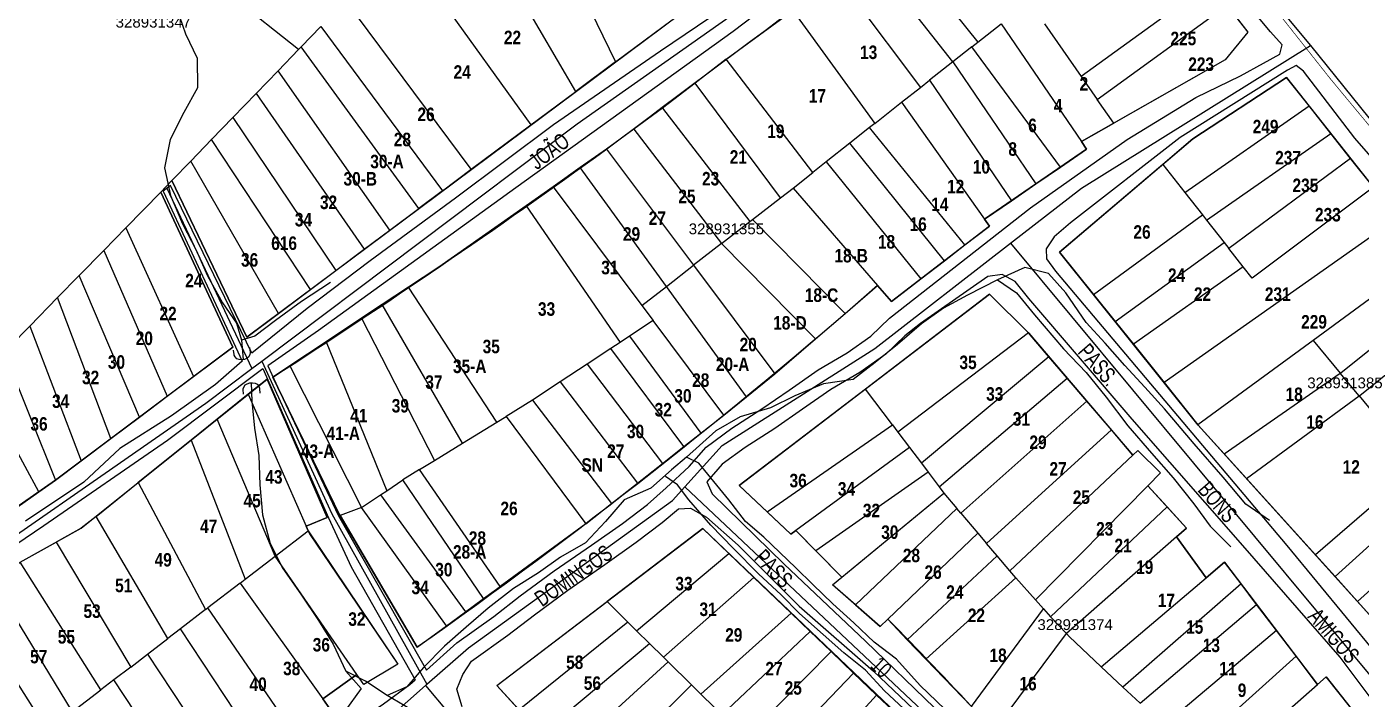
# Model space of a CAD drawing. Extents: x 206155 to 208014, y 4847439 to 4850017.
# Drawn here: x 207204 to 207451.5, y 4849368 to 4849492.7 of the extents above; entities that cross this region are included whole.
import ezdxf
from ezdxf.enums import TextEntityAlignment as Align

# ---------------------------------------------------------------- set-up
doc = ezdxf.new("R2010")
doc.units = 0
doc.header["$LTSCALE"] = 1.5
doc.header["$MEASUREMENT"] = 0
for name, color, linetype in [('CD-MALHA-LOTES', 40, 'CONTINUOUS'), ('CD_TXT_QUADRA', 7, 'CONTINUOUS'), ('HD-CURSO-INTER', 170, 'CONTINUOUS'), ('HD-VALAS-DRENOS', 170, 'CONTINUOUS'), ('LM-LIM-SETOR-FISCAL', 7, 'CONTINUOUS'), ('RU-QUADRAS', 6, 'CONTINUOUS'), ('SV-EIXO-RUA-N-PAV', 6, 'CONTINUOUS'), ('SV-PONTE-BUEIRO', 249, 'CONTINUOUS'), ('SV-RUA-NAO-PAV-S-GUIA-C-GUIA', 7, 'CONTINUOUS'), ('SV-TXT-RUA-N-PAV-S-GUIA-C-GUIA', 7, 'CONTINUOUS'), ('Th_NmrPort', 7, 'CONTINUOUS')]:
    doc.layers.add(name, color=color, linetype=linetype)
doc.styles.add('ARIAL', font='ARIAL.TTF')
doc.styles.get("Standard").update_dxf_attribs({"font": 'swisscbo.ttf'})
doc.linetypes.add('Limite', pattern='A,20,-3,[130,ltypeshp.shx,S=6.35,R=0,X=0,Y=0],-3,20', length=46)

# ---------------------------------------------------------------- blocks, each defined once
blk = doc.blocks.new('COD119', base_point=(207244.147261, 4849431.007731))
at = {"layer": 'SV-PONTE-BUEIRO'}
blk.add_lwpolyline([(207242.637261, 4849429.007731), (207242.637261, 4849429.841065), (207242.637261, 4849429.966065), (207242.763094, 4849430.299398), (207243.014761, 4849430.674398), (207243.392261, 4849430.882731), (207243.895594, 4849431.007731), (207244.398927, 4849431.007731), (207244.902261, 4849430.882731), (207245.279761, 4849430.674398), (207245.531427, 4849430.299398), (207245.657261, 4849429.966065), (207245.657261, 4849429.841065), (207245.657261, 4849429.007731)], dxfattribs=at)

msp = doc.modelspace()

# ---------------------------------------------------------------- linework, layer by layer
at = {"layer": 'CD-MALHA-LOTES', "linetype": 'Continuous'}
for p, q in [((207305.81, 4849480.74), (207288.29, 4849510.84)), ((207301.03, 4849511.24), (207313.21, 4849486.23)), ((207364.76, 4849509.47), (207380.36, 4849489.88)), ((207254.43, 4849488.5), (207229.21, 4849508.52)), ((207375.73, 4849486.22), (207360.15, 4849506.08)), ((207277.09, 4849502.93), (207297.48, 4849474.56)), ((207354.45, 4849501.9), (207369.73, 4849481.49)), ((207423.42, 4849500.77), (207399.54, 4849483.52)), ((207286.46, 4849466.32), (207263.17, 4849497.53)), ((207402.54, 4849479.24), (207426.59, 4849496.68)), ((207426.59, 4849496.68), (207430.43, 4849491.74)), ((207333.74, 4849486.7), (207346.06, 4849495.74)), ((207346.06, 4849495.74), (207361.28, 4849474.81)), ((207254.92, 4849489), (207258.56, 4849492.76)), ((207258.56, 4849492.76), (207281.1, 4849462.3)), ((207313.21, 4849486.23), (207323.69, 4849494)), ((207380.36, 4849489.88), (207384.71, 4849493.29)), ((207384.71, 4849493.29), (207399.6, 4849471.44)), ((207392.72, 4849493.27), (207399.54, 4849483.52)), ((207430.43, 4849491.74), (207426.28, 4849486.6)), ((207379.29, 4849489.03), (207380.36, 4849489.88)), ((207250.63, 4849484.57), (207254.43, 4849488.5)), ((207254.92, 4849489), (207254.43, 4849488.5)), ((207276.71, 4849459.02), (207254.92, 4849489)), ((207379.29, 4849489.03), (207375.73, 4849486.22)), ((207395.73, 4849466.72), (207379.29, 4849489.03)), ((207250.63, 4849484.57), (207246.55, 4849480.35)), ((207271.35, 4849455.01), (207250.63, 4849484.57)), ((207313.21, 4849486.23), (207305.81, 4849480.74)), ((207333.74, 4849486.7), (207327.94, 4849482.24)), ((207349.79, 4849465.69), (207333.74, 4849486.7)), ((207375.73, 4849486.22), (207371.44, 4849482.84)), ((207375.73, 4849486.22), (207391.17, 4849463.59)), ((207426.28, 4849486.6), (207405.61, 4849474.86)), ((207327.94, 4849482.24), (207321.94, 4849477.62)), ((207343.82, 4849461.02), (207327.94, 4849482.24)), ((207369.73, 4849481.49), (207371.44, 4849482.84)), ((207371.44, 4849482.84), (207386.6, 4849460.45)), ((207399.54, 4849483.52), (207402.54, 4849479.24)), ((207437.65, 4849483.29), (207420.27, 4849471.94)), ((207441.8, 4849478.05), (207437.65, 4849483.29)), ((207246.55, 4849480.35), (207242.26, 4849475.91)), ((207246.55, 4849480.35), (207266.61, 4849451.46)), ((207297.48, 4849474.56), (207305.81, 4849480.74)), ((207366.26, 4849478.76), (207369.73, 4849481.49)), ((207321.94, 4849477.62), (207316.61, 4849473.73)), ((207321.94, 4849477.62), (207338.08, 4849456.61)), ((207361.28, 4849474.81), (207366.26, 4849478.76)), ((207366.26, 4849478.76), (207381.63, 4849457.05)), ((207405.61, 4849474.86), (207402.54, 4849479.24)), ((207418.8, 4849462.01), (207441.8, 4849478.05)), ((207445.84, 4849472.94), (207441.8, 4849478.05)), ((207242.26, 4849475.91), (207238.29, 4849471.81)), ((207242.26, 4849475.91), (207261.32, 4849447.5)), ((207286.46, 4849466.32), (207297.48, 4849474.56)), ((207361.28, 4849474.81), (207360.31, 4849474.04)), ((207399.6, 4849471.44), (207405.61, 4849474.86)), ((207316.61, 4849473.73), (207311.54, 4849470.03)), ((207316.61, 4849473.73), (207332.88, 4849452.55)), ((207360.31, 4849474.04), (207356.66, 4849471.14)), ((207378, 4849452.26), (207360.31, 4849474.04)), ((207420.27, 4849471.94), (207414.72, 4849467.21)), ((207422.82, 4849456.89), (207445.84, 4849472.94)), ((207449.52, 4849468.31), (207445.84, 4849472.94)), ((207238.29, 4849471.81), (207234.44, 4849467.83)), ((207256.62, 4849443.99), (207238.29, 4849471.81)), ((207311.54, 4849470.03), (207306.67, 4849466.6)), ((207311.54, 4849470.03), (207327.67, 4849448.5)), ((207356.66, 4849471.14), (207352.28, 4849467.67)), ((207374.22, 4849449.34), (207356.66, 4849471.14)), ((207395.73, 4849466.72), (207400.56, 4849470.03)), ((207400.56, 4849470.03), (207399.6, 4849471.44)), ((207234.44, 4849467.83), (207230.95, 4849464.22)), ((207250.7, 4849439.56), (207234.44, 4849467.83)), ((207352.28, 4849467.67), (207349.79, 4849465.69)), ((207352.28, 4849467.67), (207369.84, 4849445.96)), ((207414.72, 4849467.21), (207395.54, 4849450.9)), ((207414.72, 4849467.21), (207418.8, 4849462.01)), ((207449.52, 4849468.31), (207426.94, 4849451.63)), ((207453.73, 4849462.99), (207449.52, 4849468.31)), ((207281.1, 4849462.3), (207286.46, 4849466.32)), ((207306.67, 4849466.6), (207301.65, 4849463.07)), ((207322.63, 4849444.57), (207306.67, 4849466.6)), ((207346.14, 4849462.8), (207349.79, 4849465.69)), ((207391.17, 4849463.59), (207395.73, 4849466.72)), ((207228.86, 4849462.08), (207222.38, 4849455.45)), ((207228.86, 4849462.08), (207230.95, 4849464.22)), ((207230.95, 4849464.22), (207244.84, 4849435.17)), ((207281.1, 4849462.3), (207276.71, 4849459.02)), ((207301.65, 4849463.07), (207296.62, 4849459.53)), ((207301.65, 4849463.07), (207318.1, 4849441.03)), ((207343.82, 4849461.02), (207346.14, 4849462.8)), ((207346.14, 4849462.8), (207361.81, 4849444.73)), ((207386.6, 4849460.45), (207391.17, 4849463.59)), ((207453.73, 4849462.99), (207431.28, 4849446.09)), ((207338.57, 4849456.99), (207343.82, 4849461.02)), ((207381.63, 4849457.05), (207386.6, 4849460.45)), ((207418.8, 4849462.01), (207422.07, 4849457.84)), ((207271.35, 4849455.01), (207276.71, 4849459.02)), ((207296.62, 4849459.53), (207280.43, 4849448.16)), ((207296.62, 4849459.53), (207314.07, 4849434.2)), ((207401.81, 4849443.08), (207422.07, 4849457.84)), ((207458.23, 4849457.3), (207414.94, 4849426.73)), ((207422.07, 4849457.84), (207422.82, 4849456.89)), ((207222.38, 4849455.45), (207218.29, 4849451.26)), ((207222.38, 4849455.45), (207234.95, 4849427.85)), ((207266.61, 4849451.46), (207271.35, 4849455.01)), ((207332.88, 4849452.55), (207338.08, 4849456.61)), ((207338.08, 4849456.61), (207338.57, 4849456.99)), ((207338.57, 4849456.99), (207355.76, 4849439.54)), ((207378, 4849452.26), (207382.54, 4849455.76)), ((207382.54, 4849455.76), (207381.63, 4849457.05)), ((207422.82, 4849456.89), (207426.06, 4849452.74)), ((207332.88, 4849452.55), (207327.67, 4849448.5)), ((207332.88, 4849452.55), (207350.3, 4849434.85)), ((207374.22, 4849449.34), (207378, 4849452.26)), ((207405.85, 4849438.06), (207426.06, 4849452.74)), ((207426.06, 4849452.74), (207426.94, 4849451.63)), ((207218.29, 4849451.26), (207213.71, 4849446.58)), ((207218.29, 4849451.26), (207230.07, 4849424.2)), ((207261.32, 4849447.5), (207266.61, 4849451.46)), ((207395.54, 4849450.9), (207401.81, 4849443.08)), ((207429.6, 4849448.23), (207426.94, 4849451.63)), ((207463.86, 4849450.19), (207442.55, 4849434.54)), ((207256.62, 4849443.99), (207261.32, 4849447.5)), ((207280.43, 4849448.16), (207274.84, 4849444.44)), ((207322.63, 4849444.57), (207327.67, 4849448.5)), ((207327.67, 4849448.5), (207342.74, 4849428.37)), ((207369.84, 4849445.96), (207374.22, 4849449.34)), ((207429.6, 4849448.23), (207409.23, 4849433.84)), ((207431.28, 4849446.09), (207429.6, 4849448.23)), ((207213.71, 4849446.58), (207209.74, 4849442.52)), ((207224.92, 4849420.34), (207213.71, 4849446.58)), ((207355.76, 4849439.54), (207361.81, 4849444.73)), ((207361.81, 4849444.73), (207364.39, 4849441.76)), ((207364.39, 4849441.76), (207369.84, 4849445.96)), ((207447.75, 4849428.62), (207468.06, 4849444.89)), ((207209.74, 4849442.52), (207204.57, 4849437.22)), ((207219.59, 4849416.34), (207209.74, 4849442.52)), ((207250.7, 4849439.56), (207256.62, 4849443.99)), ((207274.84, 4849444.44), (207269.95, 4849441.2)), ((207291.19, 4849419.39), (207274.84, 4849444.44)), ((207318.1, 4849441.03), (207322.63, 4849444.57)), ((207337.46, 4849424.08), (207322.63, 4849444.57)), ((207382.57, 4849443.15), (207359.53, 4849425.54)), ((207389.77, 4849435.96), (207382.57, 4849443.15)), ((207401.81, 4849443.08), (207405.85, 4849438.06)), ((207269.95, 4849441.2), (207266.11, 4849438.66)), ((207284.82, 4849415.48), (207269.95, 4849441.2)), ((207318.1, 4849441.03), (207320.19, 4849438.24)), ((207451.2, 4849424.36), (207472.61, 4849441.52)), ((207244.84, 4849435.17), (207250.7, 4849439.56)), ((207266.11, 4849438.66), (207259.56, 4849434.32)), ((207266.11, 4849438.66), (207279.64, 4849412.3)), ((207320.19, 4849438.24), (207315.82, 4849435.35)), ((207333.28, 4849420.7), (207320.19, 4849438.24)), ((207350.3, 4849434.85), (207355.76, 4849439.54)), ((207405.85, 4849438.06), (207409.23, 4849433.84)), ((207200.93, 4849433.5), (207204.57, 4849437.22)), ((207204.57, 4849437.22), (207214.09, 4849412.21)), ((207315.82, 4849435.35), (207314.07, 4849434.2)), ((207315.82, 4849435.35), (207329.05, 4849417.37)), ((207342.74, 4849428.37), (207350.3, 4849434.85)), ((207389.77, 4849435.96), (207365.57, 4849417.54)), ((207393.56, 4849431.52), (207389.77, 4849435.96)), ((207199.86, 4849432.41), (207209.32, 4849408.64)), ((207259.56, 4849434.32), (207252.8, 4849429.84)), ((207259.56, 4849434.32), (207270.77, 4849406.68)), ((207312.31, 4849433.04), (207307.94, 4849430.15)), ((207314.07, 4849434.2), (207312.31, 4849433.04)), ((207325.85, 4849414.86), (207312.31, 4849433.04)), ((207409.23, 4849433.84), (207414.94, 4849426.73)), ((207442.55, 4849434.54), (207421.21, 4849418.92)), ((207442.55, 4849434.54), (207447.58, 4849428.48)), ((207252.8, 4849429.84), (207249.68, 4849427.77)), ((207252.8, 4849429.84), (207266.08, 4849403.59)), ((207307.94, 4849430.15), (207302.95, 4849426.85)), ((207307.94, 4849430.15), (207321.92, 4849411.76)), ((207393.56, 4849431.52), (207369.93, 4849411.77)), ((207396.97, 4849427.54), (207393.56, 4849431.52)), ((207206.26, 4849406.48), (207194.45, 4849428.14)), ((207230.07, 4849424.2), (207234.95, 4849427.85)), ((207248.63, 4849427.4), (207245.1, 4849424.57)), ((207259.71, 4849401.73), (207248.63, 4849427.4)), ((207249.68, 4849427.77), (207261.97, 4849402.35)), ((207337.46, 4849424.08), (207342.74, 4849428.37)), ((207373.24, 4849407.38), (207396.97, 4849427.54)), ((207400.6, 4849423.29), (207396.97, 4849427.54)), ((207426.08, 4849413.52), (207447.58, 4849428.48)), ((207447.58, 4849428.48), (207447.75, 4849428.62)), ((207451.07, 4849424.26), (207447.58, 4849428.48)), ((207302.95, 4849426.85), (207297.8, 4849423.47)), ((207302.95, 4849426.85), (207317.28, 4849408.11)), ((207359.53, 4849425.54), (207336.14, 4849407.65)), ((207364.54, 4849418.91), (207359.53, 4849425.54)), ((207414.94, 4849426.73), (207421.21, 4849418.92)), ((207224.92, 4849420.34), (207230.07, 4849424.2)), ((207245.1, 4849424.57), (207239.34, 4849419.94)), ((207245.1, 4849424.57), (207255.82, 4849400.12)), ((207297.8, 4849423.47), (207292.9, 4849420.44)), ((207297.8, 4849423.47), (207312.48, 4849404.33)), ((207333.28, 4849420.7), (207337.46, 4849424.08)), ((207400.6, 4849423.29), (207377.25, 4849402.51)), ((207405.16, 4849417.95), (207400.6, 4849423.29)), ((207430.22, 4849408.94), (207451.07, 4849424.26)), ((207451.07, 4849424.26), (207451.2, 4849424.36)), ((207451.07, 4849424.26), (207456.28, 4849417.98)), ((207219.59, 4849416.34), (207224.92, 4849420.34)), ((207239.34, 4849419.94), (207234.48, 4849416.04)), ((207250.09, 4849394.55), (207239.34, 4849419.94)), ((207291.19, 4849419.39), (207292.9, 4849420.44)), ((207292.9, 4849420.44), (207307.68, 4849400.55)), ((207329.05, 4849417.37), (207333.28, 4849420.7)), ((207284.82, 4849415.48), (207291.19, 4849419.39)), ((207341.29, 4849402.78), (207364.54, 4849418.91)), ((207364.54, 4849418.91), (207365.57, 4849417.54)), ((207365.57, 4849417.54), (207367.74, 4849414.67)), ((207382.01, 4849396.9), (207405.16, 4849417.95)), ((207409.14, 4849413.3), (207405.16, 4849417.95)), ((207421.21, 4849418.92), (207426.08, 4849413.52)), ((207214.09, 4849412.21), (207219.59, 4849416.34)), ((207234.48, 4849416.04), (207224.7, 4849408.2)), ((207234.48, 4849416.04), (207244.5, 4849390.26)), ((207279.64, 4849412.3), (207284.82, 4849415.48)), ((207325.85, 4849414.86), (207329.05, 4849417.37)), ((207321.92, 4849411.76), (207325.85, 4849414.86)), ((207367.74, 4849414.67), (207346.66, 4849399.3)), ((207367.74, 4849414.67), (207369.93, 4849411.77)), ((207386.34, 4849391.8), (207409.14, 4849413.3)), ((207410.06, 4849414.17), (207409.14, 4849413.3)), ((207414.25, 4849409.99), (207410.06, 4849414.17)), ((207426.08, 4849413.52), (207430.22, 4849408.94)), ((207209.32, 4849408.64), (207214.09, 4849412.21)), ((207276.85, 4849410.59), (207273.78, 4849408.69)), ((207276.85, 4849410.59), (207279.64, 4849412.3)), ((207291.78, 4849388.9), (207276.85, 4849410.59)), ((207317.28, 4849408.11), (207321.92, 4849411.76)), ((207371.16, 4849410.14), (207350.37, 4849395.53)), ((207369.93, 4849411.77), (207371.16, 4849410.14)), ((207371.16, 4849410.14), (207373.24, 4849407.38)), ((207461.93, 4849411.16), (207442.99, 4849394.8)), ((207206.26, 4849406.48), (207209.32, 4849408.64)), ((207216.87, 4849401.92), (207224.7, 4849408.2)), ((207224.7, 4849408.2), (207237.18, 4849384.63)), ((207270.77, 4849406.68), (207273.78, 4849408.69)), ((207288.74, 4849386.68), (207273.78, 4849408.69)), ((207312.48, 4849404.33), (207317.28, 4849408.11)), ((207336.14, 4849407.65), (207341.29, 4849402.78)), ((207411.9, 4849407.61), (207391.05, 4849386.47)), ((207411.9, 4849407.61), (207414.25, 4849409.99)), ((207415.51, 4849403.67), (207411.9, 4849407.61)), ((207430.22, 4849408.94), (207442.99, 4849394.8)), ((207202.21, 4849403.64), (207206.26, 4849406.48)), ((207266.08, 4849403.59), (207269.64, 4849405.93)), ((207269.64, 4849405.93), (207270.77, 4849406.68)), ((207269.64, 4849405.93), (207285.36, 4849384.2)), ((207355.16, 4849390.67), (207374.09, 4849406.26)), ((207373.24, 4849407.38), (207374.09, 4849406.26)), ((207374.09, 4849406.26), (207376.52, 4849403.38)), ((207446.63, 4849390.77), (207465.04, 4849407.42)), ((207266.08, 4849403.59), (207262.11, 4849402.11)), ((207281.88, 4849381.65), (207266.08, 4849403.59)), ((207307.68, 4849400.55), (207312.48, 4849404.33)), ((207341.29, 4849402.78), (207345.7, 4849398.6)), ((207376.52, 4849403.38), (207357.68, 4849385.52)), ((207377.25, 4849402.51), (207376.52, 4849403.38)), ((207393.85, 4849383.3), (207415.51, 4849403.67)), ((207419.1, 4849399.77), (207415.51, 4849403.67)), ((207216.87, 4849401.92), (207214.12, 4849399.71)), ((207230.17, 4849379.26), (207216.87, 4849401.92)), ((207255.82, 4849400.12), (207259.71, 4849401.73)), ((207261.97, 4849402.35), (207262.11, 4849402.11)), ((207262.11, 4849402.11), (207276.41, 4849377.65)), ((207307.68, 4849400.55), (207291.78, 4849388.9)), ((207377.25, 4849402.51), (207380.41, 4849398.79)), ((207450.79, 4849386.17), (207469.08, 4849402.55)), ((207214.12, 4849399.71), (207209.46, 4849397.13)), ((207250.09, 4849394.55), (207256.21, 4849399.25)), ((207256.21, 4849399.25), (207255.82, 4849400.12)), ((207256.21, 4849399.25), (207272.81, 4849374.54)), ((207329.37, 4849399.69), (207311.62, 4849386.16)), ((207334.21, 4849395.04), (207329.37, 4849399.69)), ((207345.7, 4849398.6), (207346.66, 4849399.3)), ((207346.66, 4849399.3), (207350.37, 4849395.53)), ((207363.72, 4849382.89), (207380.41, 4849398.79)), ((207380.41, 4849398.79), (207382.01, 4849396.9)), ((207417.25, 4849398.14), (207396.82, 4849380.19)), ((207417.25, 4849398.14), (207419.1, 4849399.77)), ((207422.72, 4849390.52), (207417.25, 4849398.14)), ((207202.82, 4849393.45), (207209.46, 4849397.13)), ((207209.46, 4849397.13), (207223.31, 4849373.99)), ((207350.37, 4849395.53), (207355.16, 4849390.67)), ((207383.96, 4849394.6), (207382.01, 4849396.9)), ((207217.77, 4849369.74), (207202.82, 4849393.45)), ((207244.5, 4849390.26), (207250.09, 4849394.55)), ((207265.24, 4849372.61), (207250.09, 4849394.55)), ((207317.12, 4849380.73), (207334.21, 4849395.04)), ((207338.84, 4849390.6), (207334.21, 4849395.04)), ((207367.28, 4849379.05), (207383.96, 4849394.6)), ((207386.34, 4849391.8), (207383.96, 4849394.6)), ((207426.14, 4849393.41), (207422.72, 4849390.52)), ((207429.19, 4849389.4), (207426.14, 4849393.41)), ((207442.99, 4849394.8), (207446.63, 4849390.77)), ((207243.58, 4849389.56), (207244.5, 4849390.26)), ((207338.84, 4849390.6), (207322.12, 4849375.79)), ((207345.76, 4849383.95), (207338.84, 4849390.6)), ((207353.41, 4849389.23), (207355.16, 4849390.67)), ((207370.75, 4849375.46), (207387.44, 4849390.55)), ((207387.44, 4849390.55), (207386.34, 4849391.8)), ((207391.05, 4849386.47), (207387.44, 4849390.55)), ((207403.23, 4849374.02), (207422.72, 4849390.52)), ((207446.63, 4849390.77), (207450.79, 4849386.17)), ((207197.83, 4849389.71), (207212.45, 4849365.66)), ((207243.58, 4849389.56), (207237.62, 4849384.98)), ((207243.58, 4849389.56), (207258.92, 4849368.06)), ((207288.74, 4849386.68), (207291.78, 4849388.9)), ((207357.68, 4849385.52), (207353.41, 4849389.23)), ((207429.19, 4849389.4), (207407.28, 4849370.26)), ((207432.09, 4849385.6), (207429.19, 4849389.4)), ((207192.79, 4849385.93), (207209.46, 4849359.64)), ((207285.36, 4849384.2), (207288.74, 4849386.68)), ((207291.19, 4849370.59), (207311.62, 4849386.16)), ((207311.62, 4849386.16), (207315.5, 4849382.32)), ((207357.68, 4849385.52), (207362.29, 4849381.52)), ((207391.05, 4849386.47), (207392.55, 4849384.77)), ((207410.49, 4849367.28), (207432.09, 4849385.6)), ((207435.78, 4849380.75), (207432.09, 4849385.6)), ((207450.79, 4849386.17), (207454.77, 4849381.76)), ((207237.18, 4849384.63), (207232.53, 4849381.07)), ((207237.18, 4849384.63), (207237.62, 4849384.98)), ((207253.79, 4849361.42), (207237.62, 4849384.98)), ((207281.88, 4849381.65), (207285.36, 4849384.2)), ((207329.04, 4849368.96), (207345.76, 4849383.95)), ((207345.76, 4849383.95), (207349.27, 4849380.58)), ((207362.29, 4849381.52), (207363.72, 4849382.89)), ((207363.72, 4849382.89), (207367.28, 4849379.05)), ((207379.22, 4849366.69), (207392.55, 4849384.77)), ((207392.55, 4849384.77), (207393.85, 4849383.3)), ((207393.85, 4849383.3), (207396.82, 4849380.19)), ((207232.53, 4849381.07), (207230.17, 4849379.26)), ((207248.24, 4849357.26), (207232.53, 4849381.07)), ((207276.41, 4849377.65), (207281.88, 4849381.65)), ((207315.5, 4849382.32), (207295.34, 4849366.03)), ((207315.5, 4849382.32), (207317.12, 4849380.73)), ((207319.51, 4849378.36), (207317.12, 4849380.73)), ((207349.27, 4849380.58), (207332.94, 4849365.11)), ((207353.16, 4849376.84), (207349.27, 4849380.58)), ((207435.78, 4849380.75), (207414.95, 4849363.21)), ((207439.41, 4849375.98), (207435.78, 4849380.75)), ((207226.42, 4849376.38), (207230.17, 4849379.26)), ((207299.39, 4849361.57), (207319.51, 4849378.36)), ((207319.51, 4849378.36), (207322.12, 4849375.79)), ((207367.28, 4849379.05), (207370.75, 4849375.46)), ((207383.37, 4849362.18), (207396.82, 4849380.19)), ((207396.82, 4849380.19), (207397.31, 4849379.67)), ((207397.31, 4849379.67), (207403.23, 4849374.02)), ((207223.31, 4849373.99), (207226.42, 4849376.38)), ((207226.42, 4849376.38), (207242.08, 4849352.64)), ((207322.12, 4849375.79), (207322.98, 4849374.94)), ((207353.16, 4849376.84), (207337.3, 4849360.81)), ((207357.32, 4849372.85), (207353.16, 4849376.84)), ((207370.75, 4849375.46), (207379.22, 4849366.69)), ((207420.08, 4849358.63), (207439.41, 4849375.98)), ((207443.4, 4849370.75), (207439.41, 4849375.98)), ((207223.31, 4849373.99), (207220.19, 4849371.59)), ((207272.81, 4849374.54), (207266.51, 4849370.77)), ((207322.98, 4849374.94), (207303.43, 4849357.12)), ((207327.29, 4849370.69), (207322.98, 4849374.94)), ((207407.28, 4849370.26), (207403.23, 4849374.02)), ((207220.19, 4849371.59), (207217.77, 4849369.74)), ((207235.81, 4849347.97), (207220.19, 4849371.59)), ((207258.92, 4849368.06), (207265.24, 4849372.61)), ((207266.51, 4849370.77), (207265.24, 4849372.61)), ((207295.34, 4849366.03), (207291.19, 4849370.59)), ((207308.24, 4849351.83), (207327.29, 4849370.69)), ((207327.29, 4849370.69), (207329.04, 4849368.96)), ((207357.32, 4849372.85), (207341.66, 4849356.5)), ((207361.6, 4849368.79), (207357.32, 4849372.85)), ((207424.77, 4849354.43), (207443.4, 4849370.75)), ((207444.99, 4849372.15), (207443.4, 4849370.75)), ((207449.55, 4849366.39), (207444.99, 4849372.15)), ((207212.45, 4849365.66), (207217.77, 4849369.74)), ((207260.22, 4849366.24), (207258.92, 4849368.06)), ((207331.47, 4849366.56), (207329.04, 4849368.96)), ((207361.6, 4849368.79), (207346.27, 4849352.05)), ((207366.53, 4849364.11), (207361.6, 4849368.79)), ((207407.28, 4849370.26), (207410.49, 4849367.28))]:
    msp.add_line(p, q, dxfattribs=at)
at = {"layer": 'CD-MALHA-LOTES', "linetype": 'Continuous', "flags": 128}
msp.add_lwpolyline([(207234.95, 4849427.85), (207242.25, 4849433.33), (207228.86, 4849462.08)], dxfattribs=at)
at = {"layer": 'CD-MALHA-LOTES', "linetype": 'Continuous'}
for p in [(207375.73, 4849486.22), (207327.94, 4849482.24), (207321.94, 4849477.62), (207238.29, 4849471.81), (207238.29, 4849471.81), (207422.07, 4849457.84), (207280.43, 4849448.16), (207280.43, 4849448.16), (207256.62, 4849443.99), (207389.77, 4849435.96), (207447.58, 4849428.48), (207297.8, 4849423.47), (207224.7, 4849408.2), (207386.34, 4849391.8), (207237.18, 4849384.63), (207392.55, 4849384.77)]:
    msp.add_point(p, dxfattribs=at)
at = {"layer": 'HD-CURSO-INTER', "flags": 128}
for points in [[(207231.79, 4849496.21), (207233.45, 4849491.44), (207235.63, 4849486.88), (207235.71, 4849481.41), (207233.16, 4849476.82), (207230.62, 4849471.82), (207229.55, 4849466.56), (207230.66, 4849461.45), (207232.89, 4849456.19), (207235.42, 4849451.3), (207237.53, 4849446.54), (207240.31, 4849441.51), (207242.9, 4849437.77), (207243.84, 4849434.63), (207244.15, 4849431.01)], [(207245.62, 4849426.69), (207245.74, 4849423.32), (207246.28, 4849418.28), (207247.03, 4849413.23), (207247.27, 4849407.79), (207247.73, 4849402.24), (207249.16, 4849396.88), (207251.49, 4849392.29), (207254.97, 4849387.34), (207258.1, 4849382.63), (207260.85, 4849378.22), (207263.18, 4849373.24), (207266.02, 4849370.03), (207262.98, 4849365.79)]]:
    msp.add_lwpolyline(points, dxfattribs=at)
at = {"layer": 'HD-VALAS-DRENOS', "flags": 128}
for points in [[(207434.48, 4849401.17), (207430.07, 4849404.21), (207425.89, 4849409.19), (207420.51, 4849415.38), (207415, 4849421.84), (207411.37, 4849425.89), (207407.65, 4849429.9), (207404, 4849434.08), (207400.47, 4849437.88), (207396.7, 4849443.37), (207393.47, 4849447), (207389.11, 4849448.07), (207384.05, 4849445.82), (207378.49, 4849442.95), (207374.03, 4849440.55), (207369.95, 4849437.61), (207365.5, 4849433.82), (207361.35, 4849430.47), (207357.29, 4849427.31), (207351.75, 4849426.53), (207346.44, 4849424.28), (207341.95, 4849422.04), (207336.33, 4849420.36), (207331.83, 4849417.81), (207326.38, 4849412.92), (207323.57, 4849410.55), (207319.77, 4849407.16), (207314.78, 4849405.02), (207311.36, 4849401), (207307.66, 4849397.04), (207303.02, 4849394.34), (207298.89, 4849391.47), (207294.26, 4849388.55), (207289.58, 4849384.91), (207285.5, 4849381.39), (207281.5, 4849377.85), (207277.62, 4849373.91), (207274.52, 4849370.3), (207270.83, 4849368.71)], [(207260.33, 4849445.33), (207254.98, 4849441.75), (207250.13, 4849438.24), (207246.32, 4849435.35), (207243.84, 4849434.63)], [(207384.05, 4849445.82), (207387.55, 4849443.37), (207390.91, 4849439.33), (207396.29, 4849433.01), (207400.48, 4849428.61), (207404.21, 4849424.01), (207408.22, 4849418.71), (207412.57, 4849413.63), (207416.63, 4849409.1), (207420.46, 4849404.25), (207423.46, 4849400.14), (207427.28, 4849396.29)], [(207380.84, 4849359.88), (207375.82, 4849364.68), (207369.72, 4849370.57), (207365.29, 4849375.43), (207361.17, 4849378.58), (207357.42, 4849382.19), (207353.47, 4849385.69), (207349.8, 4849389.3), (207346.61, 4849392.37), (207340.72, 4849398.04), (207337.3, 4849401), (207334.23, 4849404.98), (207328.67, 4849411.78), (207326.38, 4849412.92)], [(207378.55, 4849353.26), (207375.37, 4849358.09), (207371.32, 4849361.57), (207367.55, 4849365.4), (207363.05, 4849369.55), (207359.57, 4849373.38), (207355.53, 4849376.61), (207351.71, 4849379.99), (207347.31, 4849383.91), (207343.89, 4849387.38), (207339.7, 4849391.24), (207335.07, 4849395.98), (207330.88, 4849400.28), (207326.8, 4849405.02), (207324.71, 4849407.77), (207322.45, 4849409.35)], [(207280.68, 4849361.35), (207276.12, 4849365.6), (207270.83, 4849368.71), (207266.83, 4849371.38), (207263.18, 4849373.24)]]:
    msp.add_lwpolyline(points, dxfattribs=at)
at = {"layer": 'LM-LIM-SETOR-FISCAL', "linetype": 'Limite', "ltscale": 0.1, "const_width": 0.13, "flags": 128}
msp.add_lwpolyline([(207693.53, 4847579.56), (207661.03, 4847549.31), (207612.7, 4847504.12), (207608.58, 4847500.27), (207585.3, 4847478.55), (207576.34, 4847469.74), (207571.87, 4847465.34), (207556.36, 4847486.66), (207540.14, 4847507.78), (207531.85, 4847519.47), (207511.91, 4847545.61), (207506.17, 4847553.18), (207498.88, 4847562.81), (207463.75, 4847610.71), (207457.67, 4847619.01), (207440.44, 4847642.51), (207431.06, 4847656.73), (207427.79, 4847661.69), (207410.24, 4847685.38), (207400.06, 4847698.96), (207390.62, 4847713.26), (207368.81, 4847743.14), (207367.63, 4847745.51), (207365.1, 4847750.55), (207350.49, 4847771.92), (207340.01, 4847785.42), (207333.8, 4847793.43), (207328.91, 4847799.72), (207315.6, 4847819.35), (207310.76, 4847826.26), (207285.87, 4847860.83), (207260.72, 4847896.98), (207248.23, 4847915.4), (207242.67, 4847921.29), (207202.51, 4847892.47), (207193.03, 4847885.67), (207186.34, 4847883.83), (207169.47, 4847906.92), (207159.13, 4847921.36), (207145.03, 4847940.16), (207134.22, 4847955.66), (207130.37, 4847960.22), (207126.09, 4847965.9), (207111.59, 4847986.15), (207100.06, 4848001.48), (207090.77, 4848014.03), (207087.01, 4848019.05), (207075.04, 4848034.33), (207069.37, 4848045.04), (207069.26, 4848049.8), (207069.11, 4848053.33), (207066.5, 4848058.01), (207060.87, 4848065.4), (207031.95, 4848105.77), (207020.41, 4848120.82), (207005.92, 4848142.54), (206995.35, 4848155.22), (206982.67, 4848172.12), (206959.42, 4848202.77), (206955.58, 4848209.27), (206948.97, 4848217), (206956.28, 4848221.98), (206974.04, 4848236.91), (207015.88, 4848269.11), (207005.71, 4848281.99), (206987.16, 4848307.84), (206966.87, 4848336.83), (206960.49, 4848346.74), (207051.18, 4848413.73), (207093.59, 4848446.09), (207106.7, 4848455.88), (207140.72, 4848483.45), (207169.66, 4848504.88), (207261.26, 4848571.24), (207250.42, 4848586.92), (207233.64, 4848611.27), (207214.13, 4848640.25), (207199.66, 4848661.86), (207162.16, 4848719.72), (207148.67, 4848740.27), (207138.58, 4848756.16), (207114.21, 4848785.08), (207108.98, 4848791.97), (207099.68, 4848804.07), (207089.04, 4848833.89), (207075.28, 4848852.41), (207054.15, 4848879.42), (207034.07, 4848905.39), (207008.79, 4848936.89), (207002.49, 4848944.75), (206978.67, 4848976.02), (206968.98, 4848989.87), (206958.44, 4849004.76), (206966.26, 4849011.39), (206981.71, 4849023.09), (207002.58, 4849038.25), (207026.18, 4849059.14), (207039.09, 4849069.24), (207048.4, 4849077.1), (207033.93, 4849094.44), (207025.31, 4849104.91), (207019.34, 4849111.98), (206955.53, 4849187.19), (206739.99, 4849438.83), (206628.48, 4849357.79), (206159.3, 4849769.3), (206177.89, 4849842.97), (206311.32, 4849828.25), (206318.97, 4849888.04), (206376.86, 4849879.93), (206422.43, 4850015.06), (206474.48, 4850006.62), (206492.19, 4850011.1), (206819.81, 4849985.62), (206867.89, 4849970.66), (206761.86, 4849758.64), (206955.52, 4849737.17), (206981.38, 4849733.58), (207038.29, 4849725.23), (207070.29, 4849722.03), (207093.76, 4849719.89), (207136.42, 4849713.49), (207187.69, 4849706.67), (207206.03, 4849702.71), (207217.82, 4849703), (207238.05, 4849700.95), (207257.69, 4849697.98), (207277.63, 4849691.43), (207298.76, 4849680.12), (207307.69, 4849672.68), (207325.58, 4849647.34), (207339.6, 4849627.48), (207365.17, 4849591.27), (207375.36, 4849576.96), (207394.56, 4849549.23), (207402.02, 4849538.56), (207409.91, 4849527.9), (207417.58, 4849518.68), (207445.75, 4849483.09), (207461.51, 4849464.09), (207489.49, 4849426.56), (207512.94, 4849401.39), (207520.93, 4849386.71), (207524.83, 4849382.69), (207529.48, 4849377.88), (207540.69, 4849361.49), (207560.95, 4849335.89), (207577.23, 4849307.07), (207583.74, 4849297.42), (207628.15, 4849239.89), (207643.22, 4849219.05), (207658.02, 4849201.49), (207693.22, 4849158.83), (207705.61, 4849141.39), (207712.86, 4849133.84), (207725.65, 4849112.01), (207736.66, 4849084.67), (207739.33, 4849078.11), (207747.93, 4849059.71), (207757.22, 4849040.43), (207775.14, 4849006.28), (207791.99, 4848977.54), (207792.78, 4848975.77), (207795.96, 4848968.62), (207802.2, 4848960.18), (207825.03, 4848930.31), (207842.53, 4848910.15), (207856.41, 4848891.07), (207858.75, 4848886.94), (207866.81, 4848872.74), (207869.94, 4848867.11), (207871.77, 4848863.82), (207879.69, 4848853.91), (207882.92, 4848845.94), (207889.76, 4848830.42), (207897.96, 4848811.56), (207901.5, 4848803.37), (207910.93, 4848782.03), (207925.43, 4848746.58), (207927.76, 4848740.69), (207935.19, 4848724.84), (207938.98, 4848722.35), (207951.29, 4848714.3), (207953.61, 4848706.94), (207955.87, 4848700.21), (207959.42, 4848694.96), (207980.21, 4848656.63), (207983.23, 4848650.23), (207987.97, 4848639.65), (207991.98, 4848624.34), (207992.34, 4848618.14), (207992.71, 4848609.76), (207992.35, 4848598.91), (207989.51, 4848588.21), (207986.21, 4848576.49), (207981.13, 4848552.93), (207979.22, 4848544.32), (207974.12, 4848527.55), (207970.47, 4848512.96), (207968.53, 4848505.21), (207962.87, 4848484.57), (207961.77, 4848475.9), (207962.44, 4848471.73), (207962.76, 4848468.22), (207963.58, 4848460.32), (207965.62, 4848437.71), (207970.3, 4848417.74), (207973.97, 4848405.11), (207979.52, 4848388.8), (207983.37, 4848372.15), (207985.88, 4848361.34), (207994.8, 4848328.69), (207998.94, 4848313.63), (208000.94, 4848308.61), (208001.28, 4848301.24), (208004.29, 4848290.86), (208006.08, 4848286.4), (208007.64, 4848282.49), (208010.65, 4848271.5), (208010.53, 4848262.57), (208009.71, 4848251.17), (208006.89, 4848242.28), (208002.27, 4848228.55), (207997.36, 4848212.8), (207991.07, 4848194.77), (207987.4, 4848183.31), (207984.51, 4848174.56), (207981.76, 4848167.44), (207976.41, 4848152.41), (207973.09, 4848141.61), (207967.4, 4848130.11), (207964.22, 4848121.42), (207961.45, 4848112.84), (207955.63, 4848098.17), (207952.19, 4848088.84), (207947.6, 4848075.6), (207943.28, 4848060.34), (207938.8, 4848047.89), (207935.95, 4848038.31), (207931.75, 4848023.44), (207924.02, 4847983.95), (207922.67, 4847973.36), (207921, 4847963.57), (207920.32, 4847960.19), (207917.77, 4847945.28), (207916.42, 4847941.01), (207910.26, 4847922.04), (207901.41, 4847892.98), (207897.62, 4847878.65), (207892.25, 4847865.58), (207878.3, 4847837.34), (207872.42, 4847829.43), (207870.47, 4847825.73), (207866.98, 4847818.64), (207853.99, 4847795.84), (207843.32, 4847778.24), (207832.06, 4847762.95), (207814.75, 4847736.4), (207805.8, 4847721.97), (207788.79, 4847698.98), (207782.07, 4847685.13), (207771.56, 4847663.44), (207770.16, 4847648.29), (207754.59, 4847638.36), (207743.55, 4847627.73)], close=True, dxfattribs=at)
at = {"layer": 'RU-QUADRAS', "color": 6, "linetype": 'Continuous'}
for points in [[(207334.86, 4849502.27), (207244.84, 4849435.17), (207230.95, 4849464.22), (207228.86, 4849462.08), (207242.25, 4849433.33), (207209.32, 4849408.64), (207181.52, 4849389.31), (207162.27, 4849418.37), (207130.93, 4849454.69), (207153.04, 4849474.21), (207159.67, 4849484.16), (207178.29, 4849531.77)], [(207454.77, 4849381.76), (207421.27, 4849418.84), (207395.54, 4849450.9), (207420.27, 4849471.94), (207437.65, 4849483.29), (207468.06, 4849444.89)]]:
    msp.add_lwpolyline(points, dxfattribs=at)
for points in [[(207249.68, 4849427.77, 0.013806), (207311.36, 4849469.9, -0.005384), (207397.83, 4849533.74), (207430.43, 4849491.74), (207426.28, 4849486.6), (207399.6, 4849471.44), (207400.56, 4849470.03), (207381.63, 4849457.05), (207382.54, 4849455.76), (207364.39, 4849441.76), (207361.81, 4849444.73, -0.026223), (207276.41, 4849377.65), (207261.97, 4849402.35)], [(207336.14, 4849407.65), (207382.57, 4849443.15), (207389.83, 4849435.89), (207409.14, 4849413.3), (207410.06, 4849414.17), (207414.25, 4849409.99), (207411.9, 4849407.61), (207419.1, 4849399.77), (207417.25, 4849398.14), (207422.72, 4849390.52), (207426.14, 4849393.41), (207443.4, 4849370.75), (207444.99, 4849372.15), (207458.9, 4849354.56), (207424.54, 4849325.92), (207409.96, 4849336.47), (207397.12, 4849348.49), (207396.55, 4849347.86, 0.009819), (207363.72, 4849382.89), (207362.29, 4849381.52), (207353.41, 4849389.23), (207355.16, 4849390.67), (207346.66, 4849399.3), (207345.7, 4849398.6)], [(207148.89, 4849349.13), (207150.9, 4849353.91), (207202.79, 4849393.43), (207214.12, 4849399.71), (207248.63, 4849427.4), (207259.71, 4849401.73), (207255.82, 4849400.12), (207256.44, 4849398.71), (207272.81, 4849374.54), (207266.51, 4849370.77), (207265.24, 4849372.61), (207258.92, 4849368.06), (207260.22, 4849366.24), (207227.22, 4849341.57), (207221.9, 4849336.12), (207215.64, 4849332.27), (207196.24, 4849317.67), (207164, 4849298.54), (207160.22, 4849305.59), (207163.09, 4849307.22), (207152.55, 4849336.54, -0.257257), (207154.33, 4849338.49)], [(207291.19, 4849370.59), (207329.37, 4849399.69), (207393.42, 4849338.59), (207406.36, 4849322.69), (207409.33, 4849325.05), (207412.59, 4849320.72), (207392.87, 4849303.9), (207372.43, 4849289.26), (207349.97, 4849313.67, -0.073766), (207339.14, 4849319.44), (207340.3, 4849320.65), (207323.42, 4849338.92), (207321.58, 4849337.15)]]:
    msp.add_lwpolyline(points, format="xyb", close=True, dxfattribs=at)
at = {"layer": 'SV-EIXO-RUA-N-PAV'}
for points in [[(207217.82, 4849703), (207238.05, 4849700.95), (207257.69, 4849697.98), (207277.63, 4849691.43), (207298.76, 4849680.12), (207307.69, 4849672.68), (207325.58, 4849647.34), (207339.6, 4849627.48), (207365.17, 4849591.27), (207399.77, 4849542.27), (207409.91, 4849527.9), (207417.58, 4849518.68), (207442.07, 4849489.27), (207512.94, 4849401.39)], [(206998.2, 4849247.23), (207042.94, 4849279.56), (207044.97, 4849280.67), (207049.14, 4849282.94), (207083.25, 4849307.37), (207093.76, 4849315.11), (207099.59, 4849319.4), (207129.85, 4849344.29), (207139.93, 4849352.63), (207143.94, 4849355.94), (207176.92, 4849379.43), (207180.36, 4849382.81), (207182.56, 4849384.98), (207237.24, 4849422.93), (207245.77, 4849429.34), (207247.59, 4849430.71), (207306.11, 4849474.7), (207378.83, 4849526), (207399.77, 4849542.27)], [(207010.62, 4849182.69), (207038.81, 4849198.1), (207041.24, 4849199.01), (207045.38, 4849200.54), (207086.35, 4849233.62), (207088.75, 4849235.29), (207131.16, 4849264.9), (207164.22, 4849291.38), (207169.87, 4849295.91), (207204.73, 4849316.01), (207208.74, 4849319.24), (207214.31, 4849323.72), (207252.71, 4849351.31), (207271.44, 4849364.78), (207277.96, 4849370.54), (207278.24, 4849370.78), (207285.91, 4849377.55), (207323.77, 4849404.89), (207326.06, 4849407.42), (207332.98, 4849415.04), (207361.26, 4849433.08), (207386.45, 4849452.59), (207399.59, 4849462.77), (207442.07, 4849489.27)], [(207229.97, 4849462.77), (207245.77, 4849429.34)], [(207386.45, 4849452.59), (207465.61, 4849357.4), (207477.22, 4849343.44)], [(207247.59, 4849430.71), (207260.59, 4849402.39), (207278.24, 4849370.78)], [(207326.06, 4849407.42), (207419.58, 4849319.22)], [(207277.96, 4849370.54), (207286.27, 4849360.67), (207298.26, 4849352.74), (207302.12, 4849345.04), (207325.67, 4849319.98), (207347.08, 4849303.92), (207370.44, 4849280.92), (207375.56, 4849275.87), (207392.69, 4849259.17), (207403.4, 4849246.75), (207420.15, 4849234.34)]]:
    msp.add_lwpolyline(points, dxfattribs=at)
at = {"layer": 'SV-RUA-NAO-PAV-S-GUIA-C-GUIA', "flags": 128}
for points in [[(207362.34, 4849512.6), (207334.99, 4849491.86), (207294.72, 4849462.83), (207258.11, 4849436.4), (207248.72, 4849429.87), (207250.92, 4849425), (207261.84, 4849402.03), (207278.16, 4849373.4), (207283.75, 4849378.47), (207290.63, 4849383.38), (207295.54, 4849387.17), (207301.85, 4849391.8), (207308.72, 4849396.56), (207314.47, 4849400.63), (207319.1, 4849404.14), (207322.61, 4849407.23), (207326.88, 4849411.16), (207330.03, 4849414.78), (207334.78, 4849418.27), (207340.35, 4849421.84), (207345.38, 4849425.33), (207350.76, 4849429.11), (207356.14, 4849432.23), (207360.53, 4849435.32), (207364.03, 4849438.67), (207390.14, 4849459.14), (207408.09, 4849471.82), (207420.84, 4849479.58), (207429.09, 4849483.64), (207433.38, 4849485.96), (207436.39, 4849487.65), (207436.8, 4849489.35), (207434.64, 4849491.79), (207424.79, 4849503.68)], [(207342.28, 4849502.28), (207321.52, 4849488.22), (207301.68, 4849474.56), (207283.54, 4849460.93), (207267.71, 4849449.31), (207256.01, 4849440.46), (207245.74, 4849432.21), (207230.68, 4849463.31), (207229.31, 4849462.21), (207243.96, 4849430.69)], [(207505.17, 4849405.48), (207489.29, 4849426.09), (207478.34, 4849438.88), (207465.52, 4849454.66), (207450.29, 4849472.05), (207440.76, 4849484.47), (207439.43, 4849485.56), (207437.81, 4849484.66), (207417.89, 4849472.19), (207397.58, 4849456.38), (207394.53, 4849453.74), (207393.04, 4849451.54), (207393.13, 4849449.71), (207394.77, 4849447.42), (207437.68, 4849396.51), (207470.7, 4849356.45), (207473.45, 4849352.37), (207475.36, 4849351.15)], [(207458.14, 4849361.71), (207447.58, 4849375.8), (207429.5, 4849396.55), (207408.99, 4849419.94), (207389.87, 4849442.35), (207387.28, 4849445.51), (207384.87, 4849446.78), (207382.27, 4849446.44), (207369.75, 4849437.72), (207366.84, 4849435.38), (207363.3, 4849431.98), (207358.48, 4849428.58), (207353.1, 4849425.46), (207347.86, 4849421.78), (207342.76, 4849418.24), (207337.23, 4849414.69), (207332.98, 4849411.58), (207330.15, 4849408.32), (207331.12, 4849406.09), (207344.48, 4849393.07), (207359.54, 4849378.8), (207372.37, 4849366.44)], [(207243.96, 4849430.69), (207239, 4849426.39), (207230.89, 4849420.55), (207221.28, 4849414.51), (207214.61, 4849408.28), (207203.81, 4849401.03)], [(207187.87, 4849387.16), (207207.19, 4849400.25), (207230.09, 4849416.05), (207247.82, 4849429.37), (207259.98, 4849401.65), (207264.15, 4849392.55), (207276.06, 4849371.63)], [(207284.74, 4849366.63), (207283.76, 4849369.91), (207284.87, 4849372.63), (207286.5, 4849375.08), (207293.22, 4849379.89), (207298.15, 4849383.69), (207304.38, 4849388.25), (207311.22, 4849393), (207317.04, 4849397.12), (207321.86, 4849400.77), (207324.85, 4849403.3), (207327.1, 4849403.44), (207330.04, 4849401.75), (207335.96, 4849396.57), (207347.23, 4849385.26), (207361.03, 4849373.21), (207378.28, 4849356.83)], [(207211.68, 4849324.79), (207214.65, 4849327.42), (207218.67, 4849330.16), (207223.31, 4849333.45), (207228.12, 4849337.06), (207232.18, 4849340.18), (207236.86, 4849343.3), (207241.79, 4849346.69), (207246.96, 4849349.94), (207250.16, 4849352.56), (207254.5, 4849355.49), (207259.06, 4849359.02), (207263.44, 4849362.62), (207270.18, 4849367.17), (207275.03, 4849370.75), (207276.06, 4849371.63)]]:
    msp.add_lwpolyline(points, dxfattribs=at)

# ---------------------------------------------------------------- block references
at = {"layer": 'SV-PONTE-BUEIRO'}
for p, rotation in [((207244.15, 4849431.01, 13.72), 189), ((207245.62, 4849426.69, 13.72), 3)]:
    msp.add_blockref('COD119', p, dxfattribs=dict(at, rotation=rotation))

# ---------------------------------------------------------------- texts
at = {"layer": 'CD_TXT_QUADRA', "color": 7, "linetype": 'Continuous', "style": 'ARIAL'}
for s, p in [('328931347', (207227.49, 4849493.58)), ('328931355', (207333.76, 4849455.25)), ('328931385', (207448.47, 4849426.68)), ('328931374', (207398.43, 4849381.85))]:
    msp.add_text(s, height=2, dxfattribs=at).set_placement(p, align=Align.MIDDLE)
at = {"layer": 'SV-TXT-RUA-N-PAV-S-GUIA-C-GUIA', "style": 'ARIAL', "width": 0.7}
for s, rotation, p in [('JOÃO', 37, (207298.6, 4849466.09)), ('PASS.                               BONS                            AMIGOS', 311, (207398.77, 4849432.32)), ('DOMINGOS', 35, (207299.57, 4849385.04)), ('PASS.', 314, (207338.75, 4849394.03)), ('10                      DE                     JUNHO', 316, (207360.28, 4849374.01))]:
    msp.add_text(s, height=3, rotation=rotation, dxfattribs=at).set_placement(p)
at = {"layer": 'Th_NmrPort', "color": 1}
for s, p in [('22', (207292.5, 4849490.75)), ('225', (207416.11, 4849490.55)), ('13', (207358.55, 4849488)), ('223', (207419.41, 4849485.79)), ('24', (207283.17, 4849484.34)), ('2', (207399.25, 4849482.13)), ('17', (207349.04, 4849479.93)), ('4', (207394.48, 4849478.1)), ('26', (207276.47, 4849476.48)), ('19', (207341.34, 4849473.34)), ('6', (207389.72, 4849474.44)), ('249', (207431.36, 4849474.22)), ('28', (207272.09, 4849471.82)), ('21', (207334.38, 4849468.58)), ('8', (207386.05, 4849470.05)), ('237', (207435.53, 4849468.45)), ('30-A', (207267.72, 4849467.74)), ('10', (207379.46, 4849466.75)), ('30-B', (207262.76, 4849464.53)), ('23', (207329.24, 4849464.55)), ('235', (207438.74, 4849463.32)), ('25', (207324.85, 4849461.26)), ('12', (207374.69, 4849463.09)), ('32', (207258.39, 4849460.17)), ('14', (207371.76, 4849459.79)), ('34', (207253.73, 4849456.96)), ('27', (207319.35, 4849457.23)), ('16', (207367.73, 4849456.13)), ('233', (207442.91, 4849457.88)), ('29', (207314.58, 4849454.3)), ('26', (207409.24, 4849454.67)), ('616', (207249.35, 4849452.59)), ('18', (207361.86, 4849452.84)), ('36', (207243.75, 4849449.49)), ('18-B', (207353.8, 4849450.27)), ('31', (207310.55, 4849448.07)), ('24', (207415.65, 4849446.66)), ('24', (207233.41, 4849445.66)), ('18-C', (207348.3, 4849442.95)), ('22', (207420.46, 4849443.14)), ('231', (207433.61, 4849443.14)), ('22', (207228.63, 4849439.54)), ('33', (207298.82, 4849440.38)), ('18-D', (207342.44, 4849437.82)), ('229', (207440.34, 4849438.01)), ('20', (207224.23, 4849434.95)), ('20', (207336.21, 4849433.79)), ('35', (207288.56, 4849433.43)), ('30', (207219.06, 4849430.56)), ('35-A', (207283.06, 4849429.76)), ('20-A', (207331.81, 4849430.13)), ('35', (207376.98, 4849430.49)), ('32', (207214.27, 4849427.69)), ('37', (207277.93, 4849426.83)), ('28', (207327.41, 4849427.2)), ('30', (207324.11, 4849424.27)), ('33', (207381.93, 4849424.63)), ('18', (207437.45, 4849424.56)), ('34', (207208.72, 4849423.29)), ('39', (207271.7, 4849422.44)), ('32', (207320.45, 4849421.71)), ('36', (207204.7, 4849419.08)), ('41', (207264.01, 4849420.61)), ('31', (207386.87, 4849420)), ('16', (207441.3, 4849419.43)), ('41-A', (207259.61, 4849417.31)), ('30', (207315.32, 4849417.68)), ('43-A', (207254.86, 4849414.01)), ('27', (207311.65, 4849414.02)), ('29', (207389.96, 4849415.67)), ('SN', (207306.89, 4849411.45)), ('43', (207248.26, 4849409.25)), ('27', (207393.67, 4849410.74)), ('12', (207448.04, 4849411.1)), ('36', (207345.47, 4849408.57)), ('34', (207354.43, 4849407.03)), ('45', (207244.23, 4849404.85)), ('25', (207397.99, 4849405.49)), ('26', (207291.86, 4849403.4)), ('32', (207359.07, 4849403.02)), ('47', (207236.16, 4849400.09)), ('30', (207362.47, 4849399)), ('23', (207402.32, 4849399.62)), ('28', (207286, 4849397.9)), ('21', (207405.72, 4849396.53)), ('28-A', (207283.06, 4849395.34)), ('28', (207366.48, 4849394.68)), ('49', (207227.73, 4849393.87)), ('30', (207279.77, 4849392.05)), ('26', (207370.5, 4849391.59)), ('19', (207409.74, 4849392.52)), ('51', (207220.4, 4849389.11)), ('33', (207324.3, 4849389.46)), ('34', (207275.37, 4849388.75)), ('24', (207374.52, 4849387.89)), ('53', (207214.54, 4849384.34)), ('31', (207328.77, 4849384.7)), ('17', (207413.76, 4849386.35)), ('32', (207263.65, 4849382.88)), ('22', (207378.53, 4849383.57)), ('55', (207209.77, 4849379.58)), ('29', (207333.54, 4849379.94)), ('15', (207419.01, 4849381.41)), ('36', (207257.05, 4849378.12)), ('13', (207422.1, 4849378.01)), ('57', (207204.64, 4849375.92)), ('58', (207304.04, 4849374.87)), ('18', (207382.55, 4849376.16)), ('38', (207251.56, 4849373.72)), ('27', (207340.99, 4849373.68)), ('11', (207425.19, 4849373.69)), ('40', (207245.33, 4849370.8)), ('56', (207307.32, 4849371)), ('25', (207344.56, 4849370.11)), ('16', (207388.11, 4849370.91)), ('9', (207428.59, 4849369.68))]:
    msp.add_text(s, height=2.5, dxfattribs=at).set_placement(p, align=Align.MIDDLE_LEFT)

doc.saveas('drawing.dxf')
